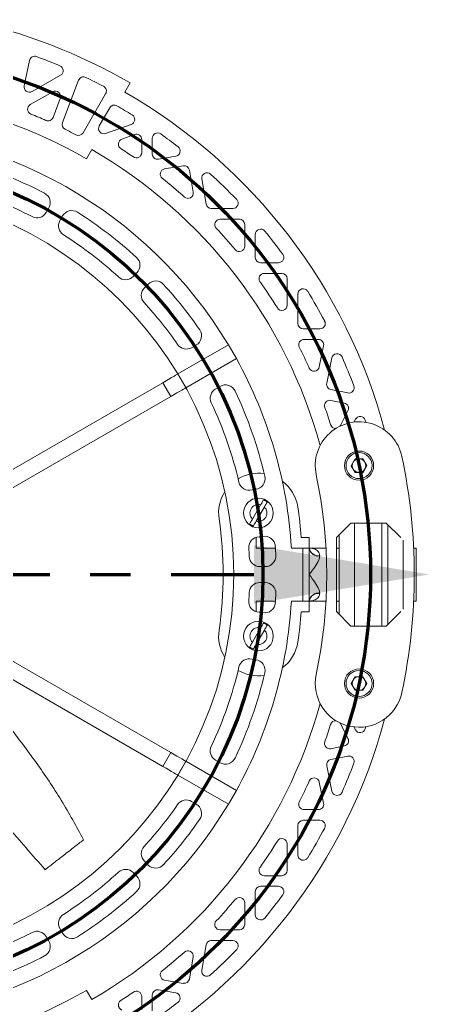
# Model space of a CAD drawing. Header units: millimetres. Extents: x 293 to 902, y 110 to 719.
# Drawn here: x 825.3 to 902.4, y 333.4 to 519.2 of the extents above; entities that cross this region are included whole.
import ezdxf

# ---------------------------------------------------------------- set-up
doc = ezdxf.new("R2010")
doc.units = ezdxf.units.MM
doc.linetypes.add('CENTERX2', pattern=[20.32, 12.7, -2.54, 2.54, -2.54])

msp = doc.modelspace()

# ---------------------------------------------------------------- linework, layer by layer
at = {"color": 7, "linetype": 'Continuous', "lineweight": 15}
for p, q in [((827.12, 511.51), (826.1, 506.75)), ((827.58, 505.67), (832.95, 508.72)), ((836.35, 507.77), (833.31, 499.8)), ((845.08, 505.55), (846.08, 507.29)), ((827.25, 503.19), (831.48, 505.59)), ((841.44, 505.25), (837.19, 497.89)), ((832.91, 504.36), (831.54, 500.78)), ((842.21, 502.59), (840.24, 499.18)), ((841.44, 497.74), (846.25, 499.44)), ((844.49, 496.7), (846.9, 497.55)), ((848.23, 496.61), (848.23, 494.15)), ((850.23, 496.85), (850.23, 493.88)), ((837.83, 493), (838.83, 494.73)), ((851.4, 492.89), (854.64, 493.45)), ((852.56, 491.06), (856.06, 491.67)), ((857.21, 490.85), (857.94, 486.68)), ((859.53, 489.19), (860.36, 484.43)), ((830.24, 482.85), (830.74, 483.72)), ((861.34, 483.6), (865.41, 483.6)), ((832.84, 481.35), (833.34, 482.22)), ((863, 481.6), (866.63, 481.6)), ((867.63, 480.6), (867.63, 476.5)), ((869.63, 478.73), (869.63, 474.39)), ((870.63, 473.39), (874, 473.39)), ((846.62, 470.78), (847.32, 471.49)), ((871.33, 471.39), (874.64, 471.39)), ((875.64, 470.39), (875.64, 465.39)), ((848.74, 468.66), (849.45, 469.37)), ((877.64, 467.48), (877.64, 461.93)), ((878.64, 460.93), (881.81, 460.93)), ((878.81, 458.93), (881.51, 458.93)), ((864.57, 457.92), (855.05, 452.42)), ((857.64, 457.38), (858.51, 457.88)), ((864.57, 457.92), (866.07, 455.32)), ((882.49, 457.73), (881.68, 453.75)), ((866.07, 455.32), (856.55, 449.82)), ((884.07, 455.45), (883.09, 450.66)), ((855.05, 452.42), (856.55, 449.82)), ((852.22, 450.78), (810.02, 426.42)), ((852.22, 450.78), (853.72, 448.19)), ((862.14, 449.59), (863.01, 450.09)), ((853.72, 448.19), (811.52, 423.82)), ((883.87, 449.48), (887.05, 448.84)), ((883.87, 447.44), (886.39, 446.93)), ((887.08, 445.49), (885.65, 442.71)), ((885.56, 442.57), (885.65, 442.71)), ((888.5, 443.88), (888.22, 443.35)), ((888.42, 436.42), (887.69, 435.13)), ((888.45, 433.86), (887.69, 435.13)), ((889.89, 436.44), (888.42, 436.42)), ((889.89, 436.44), (890.65, 435.17)), ((889.93, 433.88), (890.65, 435.17)), ((889.93, 433.88), (888.45, 433.86)), ((869.1, 425.08), (870.64, 427.77)), ((871.34, 427.37), (869.79, 424.68)), ((884.92, 421.6), (887.64, 424.32)), ((894.31, 424.32), (887.64, 424.32)), ((897.02, 421.6), (894.31, 424.32)), ((869.77, 421.62), (869.78, 421.62)), ((869.78, 421.62), (869.78, 419.62)), ((879.78, 421.62), (878.29, 421.62)), ((879.78, 419.62), (879.78, 421.62)), ((884.92, 407.64), (884.92, 421.6)), ((873.42, 419.62), (869.78, 419.62)), ((876.43, 419.62), (878.58, 419.62)), ((878.58, 419.62), (879.78, 419.62)), ((878.58, 419.62), (878.58, 409.62)), ((882.94, 419.62), (879.78, 419.62)), ((879.78, 419.62), (879.78, 419.52)), ((879.78, 419.52), (879.78, 414.62)), ((885.45, 419.62), (884.92, 419.62)), ((899.91, 419.62), (899.46, 419.62)), ((870.5, 416.12), (871.5, 416.12)), ((879.78, 414.62), (879.78, 409.72)), ((870.5, 413.12), (871.5, 413.12)), ((869.78, 407.62), (869.78, 409.62)), ((873.42, 409.62), (869.78, 409.62)), ((878.58, 409.62), (876.43, 409.62)), ((878.58, 409.62), (879.78, 409.62)), ((879.78, 409.72), (879.78, 409.62)), ((879.78, 409.62), (882.94, 409.62)), ((879.78, 407.62), (879.78, 409.62)), ((884.92, 409.62), (885.45, 409.62)), ((899.46, 409.62), (899.91, 409.62)), ((869.77, 407.62), (869.78, 407.62)), ((879.78, 407.62), (878.29, 407.62)), ((887.64, 404.92), (884.92, 407.64)), ((894.31, 404.92), (897.02, 407.64)), ((853.72, 381.06), (811.52, 405.42)), ((869.1, 401.88), (870.64, 404.56)), ((871.34, 404.16), (869.79, 401.48)), ((887.64, 404.92), (894.31, 404.92)), ((852.22, 378.46), (810.02, 402.82)), ((888.43, 395.37), (887.69, 394.09)), ((888.43, 392.81), (887.69, 394.09)), ((889.91, 395.37), (888.43, 395.37)), ((889.91, 395.37), (890.65, 394.09)), ((889.91, 392.81), (890.65, 394.09)), ((889.91, 392.81), (888.43, 392.81)), ((885.56, 386.67), (885.65, 386.53)), ((887.08, 383.75), (885.65, 386.53)), ((888.5, 385.36), (888.22, 385.89)), ((853.72, 381.06), (852.22, 378.46)), ((883.87, 381.8), (886.39, 382.31)), ((856.55, 379.42), (855.05, 376.82)), ((866.07, 373.92), (856.55, 379.42)), ((862.14, 379.65), (863.01, 379.15)), ((883.87, 379.76), (887.05, 380.4)), ((884.07, 373.79), (883.09, 378.58)), ((864.57, 371.32), (855.05, 376.82)), ((882.49, 371.51), (881.68, 375.49)), ((866.07, 373.92), (864.57, 371.32)), ((857.64, 371.86), (858.51, 371.36)), ((878.81, 370.31), (881.51, 370.31)), ((878.64, 368.31), (881.81, 368.31)), ((877.64, 361.77), (877.64, 367.31)), ((875.64, 358.86), (875.64, 363.85)), ((848.74, 360.58), (849.45, 359.87)), ((846.62, 358.46), (847.32, 357.75)), ((871.33, 357.86), (874.64, 357.86)), ((869.63, 350.52), (869.63, 354.86)), ((870.63, 355.86), (874, 355.86)), ((867.63, 348.65), (867.63, 352.74)), ((832.84, 347.89), (833.34, 347.02)), ((863, 347.65), (866.63, 347.65)), ((830.24, 346.39), (830.74, 345.52)), ((861.34, 345.65), (865.41, 345.65)), ((859.53, 340.06), (860.36, 344.82)), ((857.21, 338.39), (857.94, 342.56)), ((852.56, 338.18), (856.06, 337.57)), ((837.83, 336.25), (838.83, 334.51)), ((851.4, 336.35), (854.64, 335.79)), ((848.23, 332.63), (848.23, 335.09)), ((850.23, 332.4), (850.23, 335.36))]:
    msp.add_line(p, q, dxfattribs=at)
at = {"color": 1, "linetype": 'CENTERX2', "lineweight": 158, "ltscale": 3}
msp.add_line((792.81, 414.64), (869.38, 414.64), dxfattribs=at)
at = {"color": 7, "linetype": 'Continuous', "lineweight": 15, "flags": 128}
for points in [[(855.04, 452.41), (855, 452.39), (854.85, 452.31), (854.61, 452.17), (854.28, 451.97), (853.86, 451.73), (853.37, 451.45), (852.82, 451.13), (852.22, 450.78)], [(856.54, 449.81), (856.5, 449.79), (856.35, 449.71), (856.11, 449.57), (855.78, 449.38), (855.36, 449.14), (854.87, 448.85), (854.32, 448.53), (853.72, 448.19)], [(890.34, 443.71), (890.45, 443.35), (890.46, 443.3)], [(888.31, 424.32), (888.31, 423.45), (888.31, 421.77), (888.31, 419.88), (888.31, 417.84), (888.31, 415.7), (888.31, 413.54), (888.31, 411.4), (888.31, 409.36), (888.31, 407.47), (888.31, 405.79), (888.31, 404.92)], [(893.45, 404.92), (893.45, 405.79), (893.45, 407.47), (893.45, 409.36), (893.45, 411.4), (893.45, 413.54), (893.45, 415.7), (893.45, 417.84), (893.45, 419.88), (893.45, 421.77), (893.45, 423.45), (893.45, 424.32)], [(893.45, 424.32), (893.45, 423.45), (893.45, 421.77), (893.45, 419.88), (893.45, 417.84), (893.45, 415.7), (893.45, 413.54), (893.45, 411.4), (893.45, 409.36), (893.45, 407.47), (893.45, 405.79), (893.45, 404.92)], [(894.59, 405.12), (894.59, 405.79), (894.59, 407.47), (894.59, 409.36), (894.59, 411.4), (894.59, 413.54), (894.59, 415.7), (894.59, 417.84), (894.59, 419.88), (894.59, 421.77), (894.59, 423.45), (894.59, 424.08)], [(885.45, 422.2), (885.45, 421.83), (885.45, 420.25), (885.45, 418.49), (885.45, 416.59), (885.45, 414.62)], [(897.45, 408.12), (897.45, 408.99), (897.45, 410.76), (897.45, 412.65), (897.45, 414.62), (897.45, 416.59), (897.45, 418.49), (897.45, 420.25), (897.45, 421.12)], [(899.91, 419.62), (899.91, 419.52), (899.91, 419.06), (899.91, 418.27), (899.91, 417.22), (899.91, 415.97), (899.91, 414.62)], [(885.45, 414.62), (885.45, 412.65), (885.45, 410.76), (885.45, 408.99), (885.45, 407.41), (885.45, 407.03)], [(899.91, 414.62), (899.91, 413.27), (899.91, 412.02), (899.91, 410.97), (899.91, 410.18), (899.91, 409.73), (899.91, 409.62)], [(890.34, 385.54), (890.45, 385.9), (890.46, 385.94)], [(856.54, 379.43), (856.5, 379.45), (856.35, 379.53), (856.11, 379.67), (855.78, 379.87), (855.36, 380.11), (854.87, 380.39), (854.32, 380.71), (853.72, 381.06)], [(855.04, 376.83), (855, 376.85), (854.85, 376.94), (854.61, 377.08), (854.28, 377.27), (853.86, 377.51), (853.37, 377.79), (852.82, 378.11), (852.22, 378.46)]]:
    msp.add_lwpolyline(points, dxfattribs=at)
at = {"color": 4, "lineweight": 100}
msp.add_circle((792.58, 414.62), 98.75, dxfattribs=at)
at = {"color": 6, "lineweight": 100}
msp.add_circle((792.58, 414.62), 78.5, dxfattribs=at)
at = {"color": 7, "linetype": 'Continuous', "lineweight": 15}
for centre, radius in [((792.58, 414.62), 73), ((889.17, 435.15), 2.75), ((889.17, 435.15), 2.45), ((870.22, 426.22), 2.8), ((870.22, 403.02), 2.8), ((889.17, 394.09), 2.75), ((889.17, 394.09), 2.45)]:
    msp.add_circle(centre, radius, dxfattribs=at)
for centre, radius, start, end in [((792.58, 414.62), 107, 60, 77.7672), ((828.1, 511.3), 1, 69.829, 167.9813), ((792.58, 414.62), 104, 67.2247, 69.829), ((832.45, 509.59), 1, 299.5564, 67.2247), ((837.28, 507.41), 1, 64.2773, 159.1158), ((792.58, 414.62), 104, 62.2256, 64.2773), ((827.08, 506.54), 1, 167.9813, 299.5564), ((831.97, 504.72), 1, 339.1158, 119.5564), ((840.58, 505.75), 1, 330, 62.2256), ((792.58, 414.62), 105, 15.0305, 60), ((792.58, 414.62), 90.5, 60, 81.5), ((827.74, 502.33), 0.991, 119.5564, 248.1559), ((843.08, 502.09), 1, 60, 150), ((792.58, 414.62), 102, 58.1216, 60), ((792.58, 414.62), 93.5, 66.2724, 68.1559), ((830.6, 501.13), 1, 246.2724, 339.1158), ((834.24, 499.44), 1, 159.1158, 243.8409), ((845.92, 500.39), 1, 289.5635, 58.1216), ((792.58, 414.62), 84, 31.0232, 148.9768), ((792.58, 414.62), 93.5, 62.4259, 63.8409), ((836.32, 498.39), 1, 242.4259, 330), ((841.11, 498.68), 1, 150, 289.5635), ((851.23, 496.85), 1, 54.4993, 180), ((844.83, 495.75), 1, 109.5635, 237.2197), ((847.23, 496.61), 1, 0, 109.5635), ((792.58, 414.62), 102, 52.2114, 54.4993), ((792.58, 414.62), 92.5, 15.2288, 60), ((792.58, 414.62), 95.5, 55.5044, 57.2197), ((847.23, 494.15), 1, 235.5044, 0), ((854.47, 494.44), 1, 279.8227, 52.2114), ((851.23, 493.88), 1, 180, 279.8227), ((792.58, 414.62), 81, 62.5393, 72.4607), ((852.73, 490.08), 1, 99.8227, 231.4393), ((856.23, 490.68), 1, 9.8227, 99.8227), ((792.58, 414.62), 95.5, 48.1594, 51.4393), ((860.52, 489.36), 1, 47.7272, 189.8227), ((792.58, 414.62), 102, 43.8539, 47.7272), ((792.58, 414.62), 76, 62.5718, 72.4282), ((856.95, 486.51), 1, 228.1594, 9.8227), ((829.01, 484.72), 2, 330, 62.5393), ((865.41, 484.6), 1, 270, 43.8539), ((835.07, 481.22), 2, 57.4607, 150), ((861.34, 484.6), 1, 189.8227, 270), ((828.51, 483.85), 2, 242.5718, 330), ((834.57, 480.35), 2, 150, 237.4282), ((792.58, 414.62), 81, 47.5393, 57.4607), ((863, 480.6), 1, 90, 223.1318), ((866.63, 480.6), 1, 0, 90), ((792.58, 414.62), 95.5, 39.8841, 43.1318), ((870.63, 478.73), 1, 39.3977, 180), ((792.58, 414.62), 102, 36.2804, 39.3977), ((792.58, 414.62), 76, 47.5718, 57.4282), ((866.63, 476.5), 1, 219.8841, 0), ((845.91, 472.9), 2, 315, 47.5393), ((870.63, 474.39), 1, 180, 270), ((874, 474.39), 1, 270, 36.2804), ((845.2, 472.19), 2, 227.5718, 315), ((871.33, 470.39), 1, 90, 215.3016), ((874.64, 470.39), 1, 0, 90), ((850.15, 467.24), 2, 135, 222.4282), ((850.86, 467.95), 2, 42.4607, 135), ((792.58, 414.62), 81, 34.7195, 42.4607), ((792.58, 414.62), 95.5, 31.7417, 35.3016), ((878.64, 467.48), 1, 31.5546, 180), ((792.58, 414.62), 102, 27.9323, 31.5546), ((792.58, 414.62), 76, 34.7802, 42.4282), ((874.64, 465.39), 1, 211.7417, 0), ((857.51, 459.62), 2, 300, 34.7195), ((878.64, 461.93), 1, 180, 270), ((881.81, 461.93), 1, 270, 27.9323), ((878.81, 457.93), 1, 90, 206.668), ((881.51, 457.93), 1, 348.4728, 90), ((856.64, 459.11), 2, 214.7802, 300), ((792.58, 414.62), 95.5, 24.0512, 26.668), ((792.58, 414.62), 84, 3.4125, 28.9768), ((885.05, 455.25), 1, 23.7183, 168.4728), ((792.58, 414.62), 102, 20.3939, 23.7183), ((880.7, 453.95), 1, 204.0512, 348.4728), ((863.14, 447.86), 2, 120, 205.2198), ((864.01, 448.36), 2, 25.2805, 120), ((884.07, 450.46), 1, 168.4728, 258.4728), ((887.25, 449.82), 1, 258.4728, 20.3939), ((792.58, 414.62), 81, 13.2165, 25.2805), ((792.58, 414.62), 76, 13.2467, 25.2198), ((883.67, 446.46), 1, 78.4728, 199.2671), ((792.58, 414.62), 95.5, 17.209, 19.2671), ((886.19, 445.95), 1, 332.7781, 78.4728), ((889.39, 443.42), 1, 16.5679, 152.7781), ((889.17, 435.15), 8.25, 12, 192), ((884.76, 443.17), 1, 197.209, 274.7169), ((792.58, 414.62), 107, 348, 12), ((889.17, 435.15), 1.28, 150.736, 210.736), ((889.17, 435.15), 1.28, 90.736, 150.736), ((889.17, 435.15), 1.28, 30.736, 90.736), ((889.17, 435.15), 1.28, 330.736, 30.736), ((870.22, 426.22), 7.5, 81.5899, 120.5735), ((869.49, 432.68), 2, 276.4503, 13.2165), ((792.58, 414.62), 90.5, 348, 12), ((889.17, 435.15), 1.28, 210.736, 270.736), ((889.17, 435.15), 1.28, 270.736, 330.736), ((868.5, 432.49), 2, 193.2467, 285.2813), ((870.22, 426.22), 7.5, 8.5, 53.1631), ((870.22, 426.22), 7.5, 147.5616, 188.5), ((870.22, 426.22), 4.5, 96.4503, 105.2813), ((870.22, 426.22), 1.6, 74.4775, 225.5225), ((870.22, 426.22), 1.6, 254.4775, 45.5225), ((870.22, 426.22), 2.64, 51.2827, 68.7173), ((792.58, 414.62), 86, 4.6688, 8.5), ((792.58, 414.62), 71, 351.5, 8.5), ((870.22, 426.22), 2.64, 231.2827, 248.7173), ((870.41, 419.73), 2, 91.7187, 183.7533), ((870.22, 426.22), 4.5, 271.7187, 280.5497), ((871.41, 419.83), 2, 3.7835, 100.5497), ((792.58, 414.62), 81, 2.5393, 3.7835), ((792.58, 414.62), 76, 2.5718, 3.7533), ((870.5, 418.12), 2, 182.5718, 270), ((871.5, 418.12), 2, 270, 2.5393), ((881.53, 419.96), 1.79, 191.0533, 277.8713), ((881.52, 419.88), 1.78, 191.7999, 278.2274), ((830.31, 418.16), 51.47, 359.9598, 0.0402), ((870.5, 411.12), 2, 90, 177.4282), ((871.5, 411.12), 2, 357.4607, 90), ((792.58, 414.62), 76, 356.2467, 357.4282), ((792.58, 414.62), 81, 356.2165, 357.4607), ((881.52, 409.36), 1.78, 81.7726, 168.2001), ((881.53, 409.28), 1.79, 82.1287, 168.9467), ((830.31, 411.09), 51.47, 359.9598, 0.0402), ((792.58, 414.62), 84, 331.0232, 356.5875), ((870.41, 409.51), 2, 176.2467, 268.2813), ((871.41, 409.41), 2, 259.4503, 356.2165), ((870.22, 403.02), 4.5, 79.4503, 88.2813), ((792.58, 414.62), 86, 351.5, 355.3312), ((870.22, 403.02), 2.64, 51.2827, 68.7173), ((870.22, 403.02), 7.5, 171.5, 212.4384), ((870.22, 403.02), 1.6, 74.4775, 225.5225), ((870.22, 403.02), 1.6, 254.4775, 45.5225), ((870.22, 403.02), 7.5, 306.8369, 351.5), ((870.22, 403.02), 2.64, 231.2827, 248.7173), ((868.5, 396.75), 2, 74.7187, 166.7533), ((870.22, 403.02), 4.5, 254.7187, 263.5497), ((869.49, 396.56), 2, 346.7835, 83.5497), ((792.58, 414.62), 76, 334.7802, 346.7533), ((792.58, 414.62), 81, 334.7195, 346.7835), ((870.22, 403.02), 7.5, 239.4265, 278.4101), ((889.17, 394.09), 8.25, 168, 348), ((889.17, 394.09), 1.28, 150, 210), ((889.17, 394.09), 1.28, 90, 150), ((889.17, 394.09), 1.28, 30, 90), ((889.17, 394.09), 1.28, 330, 30), ((889.17, 394.09), 1.28, 210, 270), ((889.17, 394.09), 1.28, 270, 330), ((792.58, 414.62), 92.5, 300, 344.7712), ((792.58, 414.62), 105, 300, 344.9695), ((884.76, 386.07), 1, 85.2831, 162.791), ((792.58, 414.62), 95.5, 340.7329, 342.791), ((889.39, 385.82), 1, 207.2219, 343.4321), ((883.67, 382.78), 1, 160.7329, 281.5272), ((886.19, 383.29), 1, 281.5272, 27.2219), ((863.14, 381.39), 2, 154.7802, 240), ((864.01, 380.88), 2, 240, 334.7195), ((884.07, 378.78), 1, 101.5272, 191.5272), ((792.58, 414.62), 102, 336.2817, 339.6061), ((887.25, 379.42), 1, 339.6061, 101.5272), ((792.58, 414.62), 95.5, 333.332, 335.9488), ((880.7, 375.29), 1, 11.5272, 155.9488), ((885.05, 373.99), 1, 191.5272, 336.2817), ((856.64, 370.13), 2, 60, 145.2198), ((878.81, 371.31), 1, 153.332, 270), ((792.58, 414.62), 84, 211.0232, 328.9768), ((792.58, 414.62), 76, 317.5718, 325.2198), ((857.51, 369.63), 2, 325.2805, 60), ((881.51, 371.31), 1, 270, 11.5272), ((792.58, 414.62), 81, 317.5393, 325.2805), ((878.64, 367.31), 1, 90, 180), ((881.81, 367.31), 1, 332.0677, 90), ((792.58, 414.62), 102, 328.4454, 332.0677), ((792.58, 414.62), 95.5, 324.6984, 328.2583), ((874.64, 363.85), 1, 0, 148.2583), ((850.15, 362), 2, 137.5718, 225), ((878.64, 361.77), 1, 180, 328.4454), ((792.58, 414.62), 76, 302.5718, 312.4282), ((845.2, 357.05), 2, 45, 132.4282), ((850.86, 361.29), 2, 225, 317.5393), ((871.33, 358.86), 1, 144.6984, 270), ((874.64, 358.86), 1, 270, 360), ((845.91, 356.34), 2, 312.4607, 45), ((792.58, 414.62), 81, 302.5393, 312.4607), ((870.63, 354.86), 1, 90, 180), ((874, 354.86), 1, 323.7196, 90), ((792.58, 414.62), 95.5, 316.8682, 320.1159), ((866.63, 352.74), 1, 0, 140.1159), ((792.58, 414.62), 102, 320.6023, 323.7196), ((834.57, 348.89), 2, 122.5718, 210), ((863, 348.65), 1, 136.8682, 270), ((870.63, 350.52), 1, 180, 320.6023), ((828.51, 345.39), 2, 30, 117.4282), ((866.63, 348.65), 1, 270, 0), ((792.58, 414.62), 76, 287.5718, 297.4282), ((829.01, 344.52), 2, 297.4607, 30), ((835.07, 348.02), 2, 210, 302.5393), ((861.34, 344.65), 1, 90, 170.1773), ((865.41, 344.65), 1, 316.1461, 90), ((856.95, 342.73), 1, 350.1773, 131.8406), ((792.58, 414.62), 102, 312.2728, 316.1461), ((792.58, 414.62), 81, 287.5393, 297.4607), ((792.58, 414.62), 95.5, 308.5607, 311.8406), ((852.73, 339.16), 1, 128.5607, 260.1773), ((860.52, 339.89), 1, 170.1773, 312.2728), ((856.23, 338.56), 1, 260.1773, 350.1773), ((792.58, 414.62), 90.5, 278.5, 300), ((851.23, 335.36), 1, 80.1773, 180), ((792.58, 414.62), 95.5, 302.7803, 304.4956), ((847.23, 335.09), 1, 360, 124.4956), ((854.47, 334.8), 1, 307.7886, 80.1773), ((844.83, 333.49), 1, 122.7803, 250.4365), ((792.58, 414.62), 102, 305.5007, 307.7886)]:
    msp.add_arc(centre, radius, start, end, dxfattribs=at)
for points, knots in [([(870.64, 427.77), (870.69, 427.85), (870.82, 428.06), (870.99, 428.37), (871.11, 428.58), (871.16, 428.66), (871.17, 428.68)], [0, 0, 0, 0, 0.236478, 0.573304, 0.897684, 1, 1, 1, 1]), ([(871.87, 428.28), (871.86, 428.26), (871.81, 428.18), (871.69, 427.97), (871.51, 427.66), (871.39, 427.45), (871.34, 427.37)], [0, 0, 0, 0, 0.102312, 0.4266935, 0.7635294, 1, 1, 1, 1]), ([(868.57, 424.16), (868.58, 424.18), (868.63, 424.27), (868.75, 424.48), (868.92, 424.78), (869.05, 425), (869.1, 425.08)], [0, 0, 0, 0, 0.10231, 0.426693, 0.763529, 1, 1, 1, 1]), ([(869.79, 424.68), (869.74, 424.6), (869.62, 424.38), (869.44, 424.08), (869.32, 423.87), (869.27, 423.78), (869.26, 423.76)], [0, 0, 0, 0, 0.236478, 0.573304, 0.897684, 1, 1, 1, 1]), ([(879.78, 419.62), (879.78, 419.62), (880.17, 419.62), (880.85, 419.47), (881.62, 418.94), (881.74, 418.4), (881.78, 418.19)], [0, 0, 0, 0, 0.003216, 0.436305, 0.786095, 1, 1, 1, 1]), ([(881.78, 418.12), (881.74, 417.88), (881.62, 417.26), (880.85, 416.06), (880.17, 415.14), (879.78, 414.62), (879.78, 414.62)], [0, 0, 0, 0, 0.213905, 0.563694, 0.996781, 1, 1, 1, 1]), ([(879.78, 414.62), (879.78, 414.62), (880.17, 414.1), (880.85, 413.18), (881.62, 411.98), (881.74, 411.36), (881.78, 411.12)], [0, 0, 0, 0, 0.003219, 0.436306, 0.786095, 1, 1, 1, 1]), ([(881.78, 411.05), (881.74, 410.84), (881.62, 410.3), (880.85, 409.77), (880.17, 409.62), (879.78, 409.62), (879.78, 409.62)], [0, 0, 0, 0, 0.213905, 0.563695, 0.996784, 1, 1, 1, 1]), ([(801.72, 410.44), (802.07, 409.65), (802.75, 408.08), (804.68, 406.33), (806.65, 404.71), (809.79, 401.63), (815.47, 395.53), (822.12, 387.62), (828.4, 379.21), (833.21, 372.14), (835.94, 367.13), (837.3, 364.63)], [0, 0, 0, 0, 0.043672, 0.087613, 0.131715, 0.175677, 0.313691, 0.560317, 0.707027, 0.853452, 1, 1, 1, 1]), ([(870.64, 404.56), (870.69, 404.65), (870.82, 404.86), (870.99, 405.16), (871.11, 405.37), (871.16, 405.46), (871.17, 405.48)], [0, 0, 0, 0, 0.236478, 0.573304, 0.897684, 1, 1, 1, 1]), ([(871.87, 405.08), (871.86, 405.06), (871.81, 404.97), (871.69, 404.76), (871.51, 404.46), (871.39, 404.25), (871.34, 404.16)], [0, 0, 0, 0, 0.102312, 0.426703, 0.763529, 1, 1, 1, 1]), ([(830.05, 358.99), (827.66, 361.72), (822.88, 367.17), (815.96, 375.56), (810.14, 383.22), (805.37, 390.13), (802.37, 395.03), (800.18, 398.7), (798.69, 401.08), (796.99, 403.37), (795.41, 404.4), (794.62, 404.92)], [0, 0, 0, 0, 0.186679, 0.373326, 0.559892, 0.682822, 0.805943, 0.854499, 0.903131, 0.951576, 1, 1, 1, 1]), ([(868.57, 400.96), (868.58, 400.98), (868.63, 401.06), (868.75, 401.27), (868.92, 401.58), (869.05, 401.79), (869.1, 401.88)], [0, 0, 0, 0, 0.102312, 0.4266935, 0.7635294, 1, 1, 1, 1]), ([(869.79, 401.48), (869.74, 401.39), (869.62, 401.18), (869.44, 400.87), (869.32, 400.66), (869.27, 400.58), (869.26, 400.56)], [0, 0, 0, 0, 0.236469, 0.573298, 0.897689, 1, 1, 1, 1]), ([(830.05, 358.99), (830.63, 359.45), (831.75, 360.32), (833.77, 361.89), (835.48, 363.22), (836.64, 364.12), (837.08, 364.46), (837.23, 364.57), (837.27, 364.61), (837.3, 364.63)], [0, 0, 0, 0, 0.278773, 0.533621, 0.803877, 0.919495, 0.961358, 0.979994, 1, 1, 1, 1])]:
    msp.add_open_spline(points, degree=3, knots=knots, dxfattribs=at)
at = {"color": 1, "lineweight": 100}
msp.add_solid([(869.38, 420.14), (869.38, 409.13), (902.4, 414.64)], dxfattribs=at)

doc.saveas('drawing.dxf')
